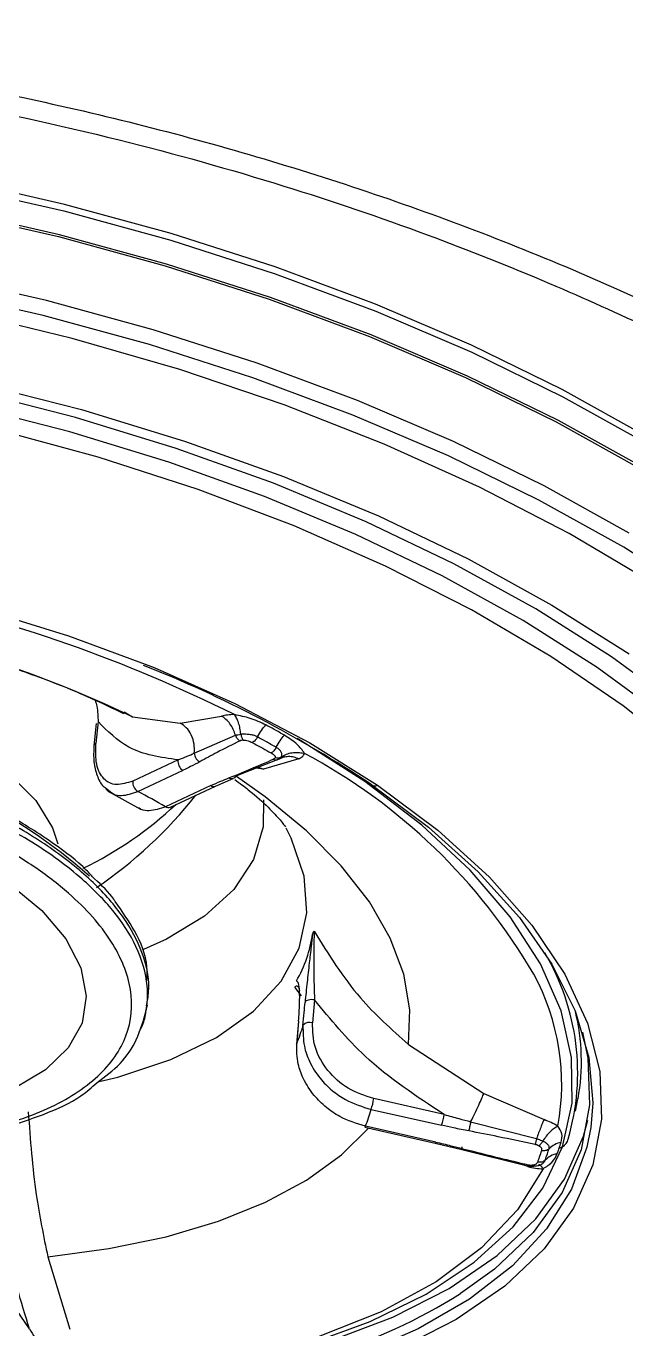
# Model space of a CAD drawing. Extents: x 939 to 1039, y 781 to 934.
# Drawn here: x 967.905 to 968.757, y 873.564 to 875.413 of the extents above; entities that cross this region are included whole.
import ezdxf

# ---------------------------------------------------------------- set-up
doc = ezdxf.new("R2010")
doc.units = 0
doc.header["$MEASUREMENT"] = 0
doc.layers.add('1', color=4, linetype='Continuous')

# ---------------------------------------------------------------- blocks, each defined once
blk = doc.blocks.new('Envoy')
at = {"layer": '1', "color": 3, "linetype": 'Continuous', "lineweight": 25}
for p, q in [((29.3902, 75.2653), (29.402, 75.2583)), ((29.3506, 75.2488), (29.3473, 75.2172)), ((29.3532, 75.2516), (29.35, 75.2207)), ((29.402, 75.2583), (29.4698, 75.2496)), ((29.4698, 75.2496), (29.5287, 75.2594)), ((29.4898, 75.2068), (29.5482, 75.2322)), ((29.3475, 75.2179), (29.3473, 75.2172)), ((29.4668, 75.1973), (29.4026, 75.1673)), ((29.6097, 75.1982), (29.5487, 75.1743)), ((29.6382, 75.1989), (29.5879, 75.1843)), ((29.6084, 75.1977), (29.6119, 75.1994)), ((29.6117, 75.1993), (29.6185, 75.202)), ((29.4097, 75.1525), (29.4739, 75.1825)), ((29.5879, 75.1843), (29.5736, 75.1858)), ((29.5809, 75.1869), (29.5879, 75.1843)), ((29.3633, 75.1579), (29.3726, 75.1504)), ((29.5132, 75.1608), (29.449, 75.1308)), ((29.4559, 75.1302), (29.5201, 75.1602)), ((29.5199, 75.1601), (29.5449, 75.1708)), ((29.3688, 75.152), (29.4135, 75.1273)), ((29.6419, 74.8622), (29.6328, 74.8746)), ((29.6607, 74.8568), (29.6577, 74.8242)), ((29.4212, 74.8393), (29.4232, 74.8498)), ((29.4225, 74.8465), (29.4225, 74.8505)), ((29.6378, 74.8265), (29.6351, 74.7937)), ((29.6351, 74.7937), (29.6353, 74.7947)), ((29.7939, 74.7934), (29.9009, 74.724)), ((29.8447, 74.694), (29.7449, 74.7165)), ((29.9009, 74.724), (29.9864, 74.6867)), ((30.0313, 74.6987), (30.0346, 74.7164)), ((29.7411, 74.7012), (29.8409, 74.6787)), ((29.7322, 74.6759), (29.832, 74.6534)), ((29.8327, 74.6548), (29.7329, 74.6773)), ((29.8822, 74.6837), (29.9758, 74.6597)), ((29.8319, 74.6535), (29.8698, 74.6442)), ((29.8698, 74.6442), (29.963, 74.6213)), ((29.9634, 74.6201), (29.9539, 74.6236)), ((29.2819, 74.4922), (29.313, 74.3891)), ((29.2558, 74.3896), (29.2201, 74.4421))]:
    blk.add_line(p, q, dxfattribs=at)
at = {"layer": '1', "color": 3, "linetype": 'Continuous', "lineweight": 25, "flags": 128}
for points in [[(27.701, 75.9847), (27.8207, 76.0185), (27.9488, 76.0457), (28.0844, 76.0661), (28.2263, 76.0796), (28.3736, 76.0859), (28.5251, 76.0851), (28.6796, 76.0772), (28.836, 76.0623), (28.9932, 76.0403), (29.1498, 76.0117), (29.3047, 75.9764), (29.4567, 75.9349), (29.6046, 75.8874), (29.7475, 75.8342), (29.884, 75.7759), (30.0133, 75.7128), (30.1343, 75.6454), (30.2461, 75.5742), (30.3479, 75.4998), (30.4388, 75.4227), (30.5161, 75.3459)], [(30.1328, 75.6558), (30.0121, 75.7229), (29.8833, 75.7858), (29.7471, 75.844), (29.6048, 75.897), (29.4572, 75.9443), (29.3057, 75.9857), (29.1513, 76.0209), (28.9952, 76.0495), (28.8386, 76.0713), (28.6827, 76.0862), (28.5286, 76.0941), (28.3776, 76.0949), (28.2308, 76.0886), (28.0893, 76.0752), (27.9541, 76.0548), (27.8264, 76.0277), (27.7071, 75.994)], [(30.1279, 75.6116), (30.0069, 75.679), (29.8777, 75.7421), (29.7411, 75.8004), (29.5983, 75.8536), (29.4503, 75.9011), (29.2983, 75.9426), (29.1434, 75.9779), (28.9868, 76.0066), (28.8297, 76.0285), (28.6733, 76.0434), (28.5187, 76.0513), (28.3672, 76.0521), (28.2199, 76.0458), (28.078, 76.0323), (27.9424, 76.0119), (27.8143, 75.9847), (27.6946, 75.9509)], [(27.6983, 75.9484), (27.8176, 75.9821), (27.9454, 76.0093), (28.0805, 76.0296), (28.222, 76.043), (28.3689, 76.0493), (28.5199, 76.0485), (28.674, 76.0406), (28.8299, 76.0257), (28.9866, 76.0039), (29.1427, 75.9753), (29.2971, 75.9401), (29.4487, 75.8987), (29.5962, 75.8514), (29.7386, 75.7984), (29.8748, 75.7402), (30.0037, 75.6773), (30.1243, 75.6101)], [(30.1072, 75.5193), (29.9865, 75.5865), (29.8577, 75.6494), (29.7215, 75.7076), (29.5791, 75.7606), (29.4316, 75.8079), (29.28, 75.8493), (29.1256, 75.8845), (28.9695, 75.9131), (28.8128, 75.9349), (28.6569, 75.9499), (28.5028, 75.9577), (28.3517, 75.9585), (28.2049, 75.9522), (28.0634, 75.9388), (27.9282, 75.9185), (27.8005, 75.8913), (27.6812, 75.8576)], [(30.2105, 75.4284), (30.0995, 75.4991), (29.9792, 75.566), (29.8508, 75.6287), (29.7151, 75.6867), (29.5732, 75.7395), (29.4262, 75.7867), (29.2752, 75.828), (29.1213, 75.863), (28.9657, 75.8915), (28.8096, 75.9133), (28.6542, 75.9281), (28.5007, 75.936), (28.3502, 75.9367), (28.2039, 75.9304), (28.0628, 75.9171), (27.9282, 75.8968), (27.8009, 75.8698), (27.682, 75.8362)], [(30.1404, 75.4484), (30.0222, 75.5185), (29.8949, 75.5843), (29.7596, 75.6454), (29.6174, 75.7013), (29.4693, 75.7515), (29.3167, 75.7956), (29.1606, 75.8332), (29.0025, 75.864), (28.8435, 75.8879), (28.6849, 75.9046), (28.528, 75.9139), (28.3741, 75.9158), (28.2244, 75.9103), (28.0801, 75.8974), (27.9424, 75.8773), (27.8124, 75.85), (27.6911, 75.8159)], [(27.7595, 75.7263), (27.8767, 75.7591), (28.0025, 75.7851), (28.1358, 75.804), (28.2756, 75.8157), (28.4207, 75.8201), (28.5697, 75.8171), (28.7215, 75.8067), (28.8747, 75.7891), (29.028, 75.7644), (29.1802, 75.7327), (29.3299, 75.6945), (29.4758, 75.6499), (29.6167, 75.5995), (29.7514, 75.5435), (29.8788, 75.4825), (29.9977, 75.417), (30.1072, 75.3476)], [(30.4507, 74.9665), (30.4503, 74.9674), (30.4012, 75.0454), (30.3393, 75.1226), (30.2651, 75.1985), (30.1791, 75.2724), (30.0821, 75.3436), (29.975, 75.4115), (29.8586, 75.4756), (29.7339, 75.5353), (29.6021, 75.5901), (29.4641, 75.6395), (29.3213, 75.6831), (29.1748, 75.7205), (29.0259, 75.7515), (28.8758, 75.7757), (28.7259, 75.7929), (28.5773, 75.8031), (28.4315, 75.806), (28.2895, 75.8018), (28.1527, 75.7903), (28.0222, 75.7718), (27.899, 75.7463), (27.7844, 75.7142)], [(30.3346, 75.0886), (30.3153, 75.1109), (30.2422, 75.1856), (30.1576, 75.2583), (30.0621, 75.3284), (29.9566, 75.3953), (29.842, 75.4584), (29.7192, 75.5172), (29.5894, 75.5711), (29.4536, 75.6198), (29.313, 75.6627), (29.1687, 75.6996), (29.0221, 75.7301), (28.8743, 75.7539), (28.7267, 75.7709), (28.5804, 75.7809), (28.4368, 75.7838), (28.297, 75.7796), (28.1623, 75.7683), (28.0338, 75.7501), (27.9125, 75.725), (27.7996, 75.6933)], [(30.2163, 75.178), (30.1907, 75.2007), (30.0989, 75.2738), (29.9962, 75.3439), (29.8834, 75.4102), (29.7615, 75.4722), (29.6318, 75.5294), (29.4952, 75.5812), (29.3532, 75.6271), (29.2069, 75.6667), (29.0577, 75.6998), (28.907, 75.7259), (28.756, 75.7448), (28.6063, 75.7565), (28.4591, 75.7606), (28.3157, 75.7573), (28.1775, 75.7466), (28.0457, 75.7285), (27.9215, 75.7032), (27.8571, 75.6864)], [(28.0702, 75.4354), (28.1664, 75.4613), (28.2784, 75.482), (28.3978, 75.4952), (28.5233, 75.5006), (28.6532, 75.4982), (28.7859, 75.488), (28.9197, 75.4702), (29.053, 75.4449), (29.184, 75.4126), (29.3111, 75.3735), (29.4328, 75.3283), (29.5475, 75.2774), (29.6537, 75.2214), (29.7501, 75.1613)], [(28.9806, 75.2891), (29.0525, 75.2693), (29.1193, 75.2433), (29.1784, 75.2122), (29.2275, 75.1772), (29.2647, 75.1396), (29.2887, 75.1009), (29.2962, 75.078)], [(30.0125, 74.6483), (30.0263, 74.7103), (30.0256, 74.7748), (30.0106, 74.8409), (29.9813, 74.9078), (29.9382, 74.9747), (29.8817, 75.0406), (29.8127, 75.1048), (29.732, 75.1665), (29.6405, 75.2248), (29.6357, 75.2276)], [(29.7939, 74.7934), (29.7961, 74.8426), (29.7875, 74.8931), (29.7682, 74.9445), (29.7384, 74.9959), (29.6985, 75.0469), (29.649, 75.0968), (29.5904, 75.1451), (29.5499, 75.1739)], [(29.7501, 75.1613), (29.8355, 75.0975), (29.9088, 75.031), (29.9692, 74.9627), (30.0158, 74.8932), (30.048, 74.8237), (30.0655, 74.7548), (30.0681, 74.6875), (30.0556, 74.6226), (30.0283, 74.5609), (29.9865, 74.5033), (29.9307, 74.4504), (29.8617, 74.4029), (29.7802, 74.3614), (29.6874, 74.3264)], [(29.7406, 75.1627), (29.8223, 75.1019), (29.8929, 75.0386), (29.9516, 74.9735), (29.9976, 74.9073), (30.0306, 74.8409), (30.05, 74.775), (30.0556, 74.7104), (30.0528, 74.6756)], [(28.9572, 75.1365), (29.0337, 75.1158), (29.1056, 75.0892), (29.1708, 75.0577), (29.2272, 75.0221), (29.2732, 74.9835), (29.3074, 74.9432), (29.3287, 74.9023), (29.3365, 74.862), (29.3305, 74.8236), (29.311, 74.7884), (29.2784, 74.7572), (29.2339, 74.7311), (29.1788, 74.7109), (29.1147, 74.6972), (29.0435, 74.6904), (28.9675, 74.6907), (28.889, 74.6981), (28.8103, 74.7123)], [(29.5882, 75.1405), (29.5876, 75.1021), (29.5739, 75.056), (29.546, 75.0134), (29.5045, 74.9753), (29.4504, 74.9427), (29.4178, 74.9281)], [(29.3547, 74.7406), (29.3813, 74.7472), (29.4567, 74.7721), (29.5213, 74.8035), (29.5739, 74.8408), (29.6132, 74.8832), (29.6386, 74.9299), (29.6496, 74.98), (29.6459, 75.0324), (29.6276, 75.0861), (29.6204, 75.1003)], [(29.6379, 74.8264), (29.6364, 74.8086), (29.6353, 74.7947)], [(30.0411, 74.8108), (30.0487, 74.7738), (30.0512, 74.7076), (30.039, 74.6438), (30.0121, 74.5832), (29.971, 74.5265), (29.9162, 74.4745), (29.8678, 74.4398)], [(30.0528, 74.6756), (30.0474, 74.6478), (30.0255, 74.588), (29.9901, 74.5316), (29.9416, 74.4794), (29.8807, 74.432), (29.8079, 74.3899), (29.7243, 74.3535), (29.6307, 74.3234), (29.5283, 74.2999), (29.4182, 74.2832), (29.3017, 74.2736), (29.1803, 74.2711), (29.0553, 74.2758), (28.9282, 74.2877), (28.8006, 74.3066), (28.6737, 74.3322), (28.5493, 74.3643), (28.4287, 74.4025), (28.3134, 74.4464), (28.2046, 74.4954), (28.1037, 74.549), (28.0119, 74.6065)], [(29.2819, 74.4922), (29.3687, 74.5036), (29.4497, 74.5204), (29.5241, 74.5424), (29.591, 74.5694), (29.6494, 74.601), (29.6989, 74.6368), (29.7372, 74.6748)], [(29.6806, 74.3718), (29.7718, 74.4062), (29.8519, 74.447), (29.9198, 74.4937), (29.9746, 74.5458), (30.0157, 74.6024), (30.0426, 74.6631), (30.0488, 74.6859)], [(29.313, 74.3096), (29.3244, 74.3104), (29.4401, 74.3221), (29.5487, 74.3411), (29.649, 74.3672), (29.7395, 74.4), (29.8193, 74.4392), (29.8873, 74.4842), (29.9425, 74.5345), (29.9845, 74.5894), (30.0125, 74.6483)], [(29.9851, 74.617), (29.9487, 74.5586), (29.8978, 74.5048), (29.8331, 74.4564), (29.7554, 74.414), (29.6657, 74.3782), (29.5654, 74.3495), (29.4557, 74.3282), (29.3382, 74.3147)]]:
    blk.add_lwpolyline(points, dxfattribs=at)
at = {"layer": '1', "color": 3, "linetype": 'Continuous', "lineweight": 25}
for centre, radius, start, end in [((28.6148, 73.3874), 2.0931, 63.5604, 77.6293), ((28.7071, 73.8135), 1.6033, 64.3173, 72.6122), ((28.782, 73.7223), 1.7302, 56.355, 68.4346), ((28.8433, 74.4731), 0.7486, 48.3381, 79.7847), ((29.3524, 75.216), 0.00529, 116.8449, 158.8273), ((29.4817, 75.1954), 0.0151, 172.5232, 238.863), ((29.2556, 74.4749), 0.8294, 30.2711, 61.8864), ((29.4175, 75.1654), 0.0151, 172.5276, 238.8585), ((28.8475, 74.0895), 1.2025, 59.9887, 62.1257), ((29.5171, 75.1669), 0.00734, 237.116, 293.2986), ((29.7464, 75.169), 0.00859, 227.6645, 295.3642), ((28.9992, 75.5364), 0.628, 304.0532, 321.6899), ((29.0919, 75.5339), 0.5461, 296.1144, 312.9046), ((29.453, 75.1373), 0.00763, 238.2877, 292.3589), ((29.4743, 74.9763), 0.1854, 329.9855, 351.8754), ((29.6999, 74.7531), 0.3343, 343.6792, 30.6483), ((29.684, 74.737), 0.3275, 349.5453, 28.4521), ((29.6487, 74.8527), 0.00157, 158.2379, 165.7226), ((29.7445, 74.7695), 0.295, 349.6273, 13.8417), ((29.4637, 74.8684), 0.1868, 336.7367, 345.1306), ((29.647, 74.8197), 0.00291, 160.2389, 164.1692), ((29.6538, 74.8117), 0.0131, 72.624, 136.7413), ((29.6097, 74.7415), 0.1374, 342.9524, 349.5445), ((29.5338, 74.7595), 0.2153, 337.5658, 344.2921), ((29.7108, 74.7187), 0.1362, 342.922, 349.575), ((29.7305, 74.6776), 0.00236, 314.7264, 352.9998), ((29.8304, 74.6551), 0.00234, 314.5265, 353.0435), ((30.0054, 74.6623), 0.0157, 296.7395, 348.706), ((30.0037, 74.665), 0.0189, 283.0014, 297.5649), ((29.4453, 75.1118), 0.7938, 286.9658, 302.1613)]:
    blk.add_arc(centre, radius, start, end, dxfattribs=at)
for points, knots in [([(26.177, 75.2934), (26.1918, 75.3352), (26.2216, 75.4188), (26.2992, 75.5392), (26.4002, 75.6544), (26.54, 75.7749), (26.727, 75.8959), (26.9691, 76.0104), (27.245, 76.1046), (27.55, 76.1759), (27.8782, 76.2221), (28.2231, 76.2416), (28.5779, 76.2334), (28.9355, 76.197), (29.2892, 76.1329), (29.6327, 76.042), (29.9605, 75.9259), (30.2676, 75.7866), (30.5499, 75.6266), (30.8039, 75.4489), (31.0265, 75.2569), (31.2145, 75.0546), (31.3651, 74.8464), (31.4661, 74.6552), (31.5265, 74.4853), (31.555, 74.3381), (31.5592, 74.1982), (31.5397, 74.114), (31.5299, 74.0719)], [0, 0, 0, 0, 0.030923, 0.061907, 0.092974, 0.124143, 0.165868, 0.207813, 0.249969, 0.2923, 0.334744, 0.377212, 0.419607, 0.461843, 0.503847, 0.545577, 0.587032, 0.628242, 0.669273, 0.710203, 0.751119, 0.792108, 0.833251, 0.8746, 0.905775, 0.937078, 0.968495, 1, 1, 1, 1]), ([(26.5201, 75.6262), (26.5473, 75.6569), (26.5992, 75.7154), (26.7095, 75.8031), (26.8304, 75.8796), (26.9405, 75.9369), (27.0427, 75.9826), (27.1462, 76.0232), (27.2671, 76.0639), (27.3986, 76.1009), (27.5268, 76.1305), (27.6375, 76.1517), (27.7351, 76.1674), (27.834, 76.1808), (27.9498, 76.1931), (28.104, 76.2045), (28.3026, 76.2106), (28.5507, 76.205), (28.8277, 76.1817), (29.1106, 76.1393), (29.3756, 76.0818), (29.6099, 76.0162), (29.8135, 75.947), (29.9875, 75.8779), (30.1365, 75.8107), (30.2726, 75.7426), (30.4061, 75.6684), (30.5592, 75.5738), (30.7237, 75.4576), (30.8883, 75.3212), (31.0083, 75.204), (31.0927, 75.11), (31.1508, 75.0393), (31.2093, 74.9607), (31.2692, 74.869), (31.3263, 74.7661), (31.3524, 74.6972), (31.3652, 74.6631)], [0, 0, 0, 0, 0.040478, 0.076986, 0.109447, 0.13779, 0.157956, 0.179855, 0.204351, 0.230955, 0.254589, 0.273898, 0.288898, 0.304285, 0.323094, 0.345324, 0.377907, 0.415781, 0.458876, 0.503259, 0.543713, 0.580243, 0.612896, 0.641722, 0.666765, 0.689662, 0.71443, 0.741249, 0.779468, 0.818363, 0.85721, 0.875926, 0.894118, 0.913642, 0.938796, 0.969707, 1, 1, 1, 1]), ([(26.3826, 75.3747), (26.3734, 75.3356), (26.3551, 75.2575), (26.3589, 75.1387), (26.3856, 75.0193), (26.4309, 74.9149), (26.4859, 74.8243), (26.5436, 74.7471), (26.6052, 74.6785), (26.6673, 74.618), (26.7276, 74.5649), (26.7977, 74.5091), (26.8623, 74.4626), (26.9188, 74.4247), (26.9656, 74.3947), (27.0236, 74.3595), (27.0878, 74.3229), (27.1471, 74.2911), (27.1897, 74.2693), (27.2288, 74.2498), (27.273, 74.2284), (27.3275, 74.2032), (27.3807, 74.1796), (27.4325, 74.1575), (27.4828, 74.1368), (27.5314, 74.1175), (27.5782, 74.0995), (27.6692, 74.0657), (27.8046, 74.0191), (27.9894, 73.9629), (28.1768, 73.9124), (28.3674, 73.8672), (28.5789, 73.8234), (28.807, 73.7835), (29.0538, 73.7488), (29.2968, 73.7224), (29.5624, 73.7023), (29.8435, 73.6918), (30.1368, 73.6949), (30.3638, 73.71), (30.5326, 73.73), (30.6537, 73.7492), (30.7706, 73.7734), (30.8806, 73.8029), (30.9783, 73.8364), (31.0597, 73.8714), (31.1264, 73.9066), (31.1828, 73.9424), (31.2326, 73.9806), (31.2921, 74.0365), (31.3532, 74.1135), (31.3811, 74.1864), (31.3951, 74.2229)], [0, 0, 0, 0, 0.030653, 0.061321, 0.091599, 0.122717, 0.142394, 0.162956, 0.184395, 0.198254, 0.213223, 0.229296, 0.246467, 0.254367, 0.263519, 0.27392, 0.287209, 0.298441, 0.30498, 0.30896, 0.318102, 0.326875, 0.335279, 0.343317, 0.350987, 0.358292, 0.365232, 0.371808, 0.398292, 0.423085, 0.447975, 0.47346, 0.497944, 0.529899, 0.560928, 0.592492, 0.623743, 0.665299, 0.706421, 0.749031, 0.769405, 0.789518, 0.81175, 0.833765, 0.854652, 0.874559, 0.890894, 0.905975, 0.922064, 0.93737, 0.968712, 1, 1, 1, 1]), ([(29.1859, 75.3433), (29.2121, 75.3347), (29.267, 75.3167), (29.3352, 75.2893), (29.3741, 75.2705), (29.3892, 75.2632)], [0, 0, 0, 0, 0.357603, 0.750894, 1, 1, 1, 1]), ([(31.5299, 74.0719), (31.515, 74.0321), (31.4852, 73.9524), (31.4078, 73.8494), (31.3078, 73.7589), (31.1704, 73.6734), (30.9887, 73.5974), (30.7558, 73.5354), (30.4923, 73.4928), (30.2022, 73.4682), (29.8895, 73.4609), (29.5587, 73.4705), (29.2148, 73.497), (28.8632, 73.5404), (28.5099, 73.6008), (28.161, 73.6779), (27.823, 73.7713), (27.5022, 73.8802), (27.2046, 74.0034), (26.9356, 74.1396), (26.7001, 74.287), (26.5022, 74.4439), (26.3453, 74.6082), (26.2414, 74.7638), (26.1801, 74.9073), (26.1516, 75.0371), (26.1475, 75.1665), (26.1672, 75.2511), (26.177, 75.2934)], [0, 0, 0, 0, 0.031534, 0.063072, 0.094578, 0.126023, 0.167811, 0.20945, 0.250971, 0.292432, 0.333893, 0.375416, 0.417046, 0.458807, 0.500692, 0.542672, 0.584697, 0.626715, 0.668674, 0.710525, 0.752238, 0.793799, 0.835211, 0.876493, 0.9074, 0.938272, 0.969131, 1, 1, 1, 1]), ([(29.3492, 75.2821), (29.35, 75.2792), (29.3529, 75.2686), (29.3531, 75.2587), (29.3532, 75.2516)], [0, 0, 0, 0, 0.275254, 1, 1, 1, 1]), ([(29.4668, 75.1973), (29.4421, 75.2008), (29.3981, 75.207), (29.3669, 75.238), (29.3532, 75.2516)], [0, 0, 0, 0, 0.559799, 1, 1, 1, 1]), ([(29.4898, 75.2068), (29.49, 75.2112), (29.4903, 75.2201), (29.4861, 75.2329), (29.4792, 75.2435), (29.4729, 75.2476), (29.4698, 75.2496)], [0, 0, 0, 0, 0.250685, 0.510512, 0.764575, 1, 1, 1, 1]), ([(29.5468, 75.2616), (29.5434, 75.2615), (29.5366, 75.2612), (29.5313, 75.26), (29.5287, 75.2594)], [0, 0, 0, 0, 0.504177, 1, 1, 1, 1]), ([(29.5482, 75.2322), (29.5473, 75.235), (29.5454, 75.2409), (29.5407, 75.2486), (29.5351, 75.2551), (29.5308, 75.258), (29.5287, 75.2594)], [0, 0, 0, 0, 0.249776, 0.50423, 0.756482, 1, 1, 1, 1]), ([(29.5915, 75.2469), (29.5843, 75.2503), (29.5708, 75.2566), (29.5545, 75.26), (29.5468, 75.2616)], [0, 0, 0, 0, 0.5320045, 1, 1, 1, 1]), ([(29.556, 75.2336), (29.5556, 75.2365), (29.5549, 75.2423), (29.5528, 75.2501), (29.5501, 75.2569), (29.5479, 75.26), (29.5468, 75.2616)], [0, 0, 0, 0, 0.249651, 0.503861, 0.756063, 1, 1, 1, 1]), ([(29.5795, 75.23), (29.5813, 75.2331), (29.5849, 75.2394), (29.5893, 75.2444), (29.5915, 75.2469)], [0, 0, 0, 0, 0.502869, 1, 1, 1, 1]), ([(29.6179, 75.2323), (29.613, 75.2351), (29.6043, 75.2399), (29.5954, 75.2448), (29.5915, 75.2469)], [0, 0, 0, 0, 0.559835, 1, 1, 1, 1]), ([(29.5482, 75.2322), (29.5494, 75.2325), (29.5516, 75.2332), (29.5546, 75.2335), (29.556, 75.2336)], [0, 0, 0, 0, 0.505707, 1, 1, 1, 1]), ([(29.5482, 75.2322), (29.5486, 75.2313), (29.5493, 75.2297), (29.5509, 75.2275), (29.5527, 75.2256), (29.5541, 75.2247), (29.5548, 75.2243)], [0, 0, 0, 0, 0.246713, 0.499941, 0.753256, 1, 1, 1, 1]), ([(29.5795, 75.23), (29.5781, 75.2307), (29.5751, 75.232), (29.5695, 75.2332), (29.5627, 75.2338), (29.5583, 75.2337), (29.556, 75.2336)], [0, 0, 0, 0, 0.210335, 0.445074, 0.702902, 1, 1, 1, 1]), ([(29.556, 75.2336), (29.5561, 75.2328), (29.5564, 75.2311), (29.5572, 75.2288), (29.5581, 75.2269), (29.5588, 75.2259), (29.5591, 75.2254)], [0, 0, 0, 0, 0.247021, 0.500092, 0.75309, 1, 1, 1, 1]), ([(29.5795, 75.23), (29.5791, 75.2291), (29.578, 75.2273), (29.5762, 75.225), (29.5742, 75.2231), (29.5729, 75.2223), (29.5722, 75.222)], [0, 0, 0, 0, 0.245636, 0.500018, 0.754297, 1, 1, 1, 1]), ([(29.6062, 75.2153), (29.6012, 75.218), (29.5923, 75.2229), (29.5835, 75.2278), (29.5795, 75.23)], [0, 0, 0, 0, 0.560009, 1, 1, 1, 1]), ([(29.6062, 75.2153), (29.6079, 75.2184), (29.6114, 75.2247), (29.6157, 75.2298), (29.6179, 75.2323)], [0, 0, 0, 0, 0.502772, 1, 1, 1, 1]), ([(29.6464, 75.2065), (29.6433, 75.2109), (29.6367, 75.2202), (29.6244, 75.2281), (29.6179, 75.2323)], [0, 0, 0, 0, 0.470072, 1, 1, 1, 1]), ([(29.3484, 75.0284), (29.3445, 75.0326), (29.3286, 75.05), (29.2879, 75.0811), (29.2179, 75.1255), (29.1346, 75.1634), (29.0465, 75.1937), (28.9944, 75.2061), (28.967, 75.2127)], [0, 0, 0, 0, 0.05117, 0.21194, 0.403748, 0.66626, 0.824295, 1, 1, 1, 1]), ([(29.3474, 75.2176), (29.347, 75.2098), (29.3463, 75.194), (29.3514, 75.1748), (29.3573, 75.1625), (29.3624, 75.1586), (29.3633, 75.1579)], [0, 0, 0, 0, 0.311146, 0.619704, 0.927854, 1, 1, 1, 1]), ([(29.4026, 75.1673), (29.3946, 75.1647), (29.3785, 75.1595), (29.3604, 75.1688), (29.3493, 75.1891), (29.3498, 75.2102), (29.35, 75.2207)], [0, 0, 0, 0, 0.24964, 0.500114, 0.750531, 1, 1, 1, 1]), ([(29.5548, 75.2243), (29.5438, 75.2189), (29.5244, 75.2092), (29.5058, 75.1991), (29.4976, 75.1946)], [0, 0, 0, 0, 0.560003, 1, 1, 1, 1]), ([(29.5591, 75.2254), (29.5582, 75.2253), (29.5565, 75.2251), (29.5553, 75.2245), (29.5548, 75.2243)], [0, 0, 0, 0, 0.562823, 1, 1, 1, 1]), ([(29.5591, 75.2254), (29.5602, 75.2254), (29.5626, 75.2255), (29.5674, 75.2243), (29.5703, 75.2229), (29.5722, 75.222)], [0, 0, 0, 0, 0.2430441, 0.5158887, 1, 1, 1, 1]), ([(29.5722, 75.222), (29.5772, 75.2192), (29.5861, 75.2143), (29.5949, 75.2094), (29.5988, 75.2073)], [0, 0, 0, 0, 0.559982, 1, 1, 1, 1]), ([(29.6062, 75.2153), (29.6057, 75.2144), (29.6047, 75.2126), (29.6028, 75.2102), (29.6008, 75.2083), (29.5995, 75.2076), (29.5988, 75.2073)], [0, 0, 0, 0, 0.245772, 0.500138, 0.754398, 1, 1, 1, 1]), ([(29.6138, 75.2016), (29.6142, 75.2028), (29.6148, 75.205), (29.6131, 75.209), (29.6102, 75.2126), (29.6075, 75.2144), (29.6062, 75.2153)], [0, 0, 0, 0, 0.296552, 0.554252, 0.789168, 1, 1, 1, 1]), ([(29.6138, 75.2016), (29.6161, 75.203), (29.6206, 75.2057), (29.6286, 75.2078), (29.637, 75.2083), (29.6425, 75.2073), (29.6453, 75.2068)], [0, 0, 0, 0, 0.249176, 0.502844, 0.755126, 1, 1, 1, 1]), ([(29.4212, 74.8402), (29.4221, 74.8458), (29.424, 74.8577), (29.4232, 74.8881), (29.4112, 74.9306), (29.3781, 74.9819), (29.338, 75.0229), (29.2978, 75.0551), (29.2476, 75.0891), (29.1755, 75.1274), (29.0786, 75.166), (29.0087, 75.1839), (28.974, 75.1927)], [0, 0, 0, 0, 0.043079, 0.09116, 0.226679, 0.349476, 0.459541, 0.528755, 0.597514, 0.733489, 0.867651, 1, 1, 1, 1]), ([(29.4222, 74.8483), (29.4234, 74.8549), (29.4274, 74.8772), (29.4203, 74.9175), (29.3959, 74.9679), (29.3548, 75.0176), (29.2992, 75.0646), (29.2311, 75.1078), (29.1527, 75.1457), (29.067, 75.1778), (29.006, 75.1931), (28.9756, 75.2008)], [0, 0, 0, 0, 0.0506142, 0.1720662, 0.2927247, 0.4125896, 0.5316584, 0.6499363, 0.7674176, 0.8841055, 1, 1, 1, 1]), ([(29.4668, 75.1973), (29.4712, 75.199), (29.479, 75.202), (29.4865, 75.2054), (29.4898, 75.2068)], [0, 0, 0, 0, 0.558518, 1, 1, 1, 1]), ([(29.4976, 75.1946), (29.4933, 75.1923), (29.4857, 75.1881), (29.4775, 75.1842), (29.4739, 75.1825)], [0, 0, 0, 0, 0.560013, 1, 1, 1, 1]), ([(29.4898, 75.2068), (29.49, 75.2056), (29.4903, 75.2032), (29.492, 75.1996), (29.4945, 75.1965), (29.4966, 75.1953), (29.4976, 75.1946)], [0, 0, 0, 0, 0.243079, 0.500044, 0.756937, 1, 1, 1, 1]), ([(29.539, 75.1717), (29.551, 75.1766), (29.5723, 75.1852), (29.5929, 75.1942), (29.6019, 75.1982)], [0, 0, 0, 0, 0.560003, 1, 1, 1, 1]), ([(29.5988, 75.2073), (29.5999, 75.2066), (29.602, 75.2053), (29.604, 75.2034), (29.6049, 75.2017), (29.6046, 75.2008), (29.6045, 75.2003)], [0, 0, 0, 0, 0.3162118, 0.6047888, 0.8105319, 1, 1, 1, 1]), ([(29.6019, 75.1982), (29.6026, 75.1985), (29.6037, 75.1991), (29.6043, 75.2), (29.6045, 75.2003)], [0, 0, 0, 0, 0.557044, 1, 1, 1, 1]), ([(29.6097, 75.1982), (29.6092, 75.1978), (29.6081, 75.1972), (29.6061, 75.1969), (29.604, 75.1972), (29.6026, 75.1979), (29.6019, 75.1982)], [0, 0, 0, 0, 0.246633, 0.499986, 0.753176, 1, 1, 1, 1]), ([(29.6138, 75.2016), (29.6132, 75.2012), (29.6118, 75.2005), (29.6095, 75.1999), (29.607, 75.1998), (29.6053, 75.2002), (29.6045, 75.2003)], [0, 0, 0, 0, 0.246911, 0.500061, 0.753003, 1, 1, 1, 1]), ([(29.6097, 75.1982), (29.6118, 75.1994), (29.616, 75.2018), (29.621, 75.2023), (29.6234, 75.2025)], [0, 0, 0, 0, 0.495389, 1, 1, 1, 1]), ([(29.6138, 75.2016), (29.6134, 75.2009), (29.6125, 75.1996), (29.6107, 75.1986), (29.6097, 75.1982)], [0, 0, 0, 0, 0.496953, 1, 1, 1, 1]), ([(29.6234, 75.2025), (29.626, 75.2024), (29.6309, 75.2021), (29.6358, 75.1999), (29.6382, 75.1989)], [0, 0, 0, 0, 0.508796, 1, 1, 1, 1]), ([(29.6382, 75.1989), (29.6401, 75.1999), (29.644, 75.2019), (29.6456, 75.2049), (29.6464, 75.2065)], [0, 0, 0, 0, 0.495784, 1, 1, 1, 1]), ([(29.6453, 75.2068), (29.6455, 75.2067), (29.6459, 75.2066), (29.6463, 75.2065), (29.6464, 75.2065)], [0, 0, 0, 0, 0.561373, 1, 1, 1, 1]), ([(29.5132, 75.1608), (29.5179, 75.1629), (29.5262, 75.1667), (29.5351, 75.1702), (29.539, 75.1717)], [0, 0, 0, 0, 0.559985, 1, 1, 1, 1]), ([(29.5487, 75.1743), (29.5482, 75.1735), (29.5471, 75.1718), (29.5447, 75.1705), (29.5418, 75.1703), (29.5399, 75.1713), (29.539, 75.1717)], [0, 0, 0, 0, 0.243039, 0.49999, 0.756883, 1, 1, 1, 1]), ([(28.7998, 74.6821), (28.8455, 74.6736), (28.9357, 74.6568), (29.0683, 74.6542), (29.1872, 74.6685), (29.2859, 74.7), (29.358, 74.7464), (29.3986, 74.8045), (29.405, 74.8706), (29.3769, 74.9403), (29.3241, 74.9998), (29.2628, 75.0468), (29.2034, 75.0824), (29.136, 75.1143), (29.0575, 75.1439), (28.9993, 75.1587), (28.9677, 75.1667)], [0, 0, 0, 0, 0.084323, 0.166561, 0.248777, 0.33096, 0.413113, 0.495266, 0.577423, 0.65958, 0.741762, 0.791173, 0.840599, 0.890044, 0.940333, 1, 1, 1, 1]), ([(29.3641, 75.1564), (29.3642, 75.1563), (29.3661, 75.1532), (29.3692, 75.152), (29.3722, 75.1508)], [0, 0, 0, 0, 0.0480113, 1, 1, 1, 1]), ([(29.3722, 75.1508), (29.3731, 75.1502), (29.3771, 75.1472), (29.3892, 75.1456), (29.4018, 75.1498), (29.4097, 75.1525)], [0, 0, 0, 0, 0.097454, 0.432445, 1, 1, 1, 1]), ([(29.5473, 75.1694), (29.554, 75.1645), (29.5739, 75.1498), (29.5959, 75.1292), (29.6131, 75.111), (29.6198, 75.1014), (29.6192, 75.1024), (29.619, 75.1027)], [0, 0, 0, 0, 0.128479, 0.385382, 0.636916, 0.886315, 1, 1, 1, 1]), ([(29.449, 75.1308), (29.4411, 75.1281), (29.4285, 75.1239), (29.4162, 75.1256), (29.4121, 75.1286), (29.4109, 75.1295)], [0, 0, 0, 0, 0.54814, 0.871426, 1, 1, 1, 1]), ([(29.3777, 74.9963), (29.377, 74.9974), (29.3699, 75.0084), (29.3586, 75.0189), (29.3484, 75.0284)], [0, 0, 0, 0, 0.0999481, 1, 1, 1, 1]), ([(29.4226, 74.8843), (29.4229, 74.8907), (29.4239, 74.9143), (29.4083, 74.9525), (29.3873, 74.9825), (29.3777, 74.9963)], [0, 0, 0, 0, 0.166962, 0.618621, 1, 1, 1, 1]), ([(29.6579, 74.9501), (29.6572, 74.9442), (29.6557, 74.9314), (29.6529, 74.9076), (29.6498, 74.8805), (29.6481, 74.8626), (29.6471, 74.8531)], [0, 0, 0, 0, 0.192526, 0.423614, 0.694687, 1, 1, 1, 1]), ([(29.6602, 74.9541), (29.6597, 74.9538), (29.6586, 74.9532), (29.6581, 74.9511), (29.6579, 74.9501)], [0, 0, 0, 0, 0.492888, 1, 1, 1, 1]), ([(29.6602, 74.9541), (29.6602, 74.9529), (29.66, 74.9507), (29.6598, 74.9439), (29.6595, 74.9297), (29.6594, 74.9076), (29.6597, 74.8814), (29.6603, 74.865), (29.6607, 74.8568)], [0, 0, 0, 0, 0.055233, 0.112034, 0.232233, 0.484688, 0.74274, 1, 1, 1, 1]), ([(29.6602, 74.9541), (29.6804, 74.9214), (29.7167, 74.8623), (29.7701, 74.8147), (29.7939, 74.7934)], [0, 0, 0, 0, 0.552502, 1, 1, 1, 1]), ([(29.6395, 74.8702), (29.6392, 74.8712), (29.6383, 74.8746), (29.6365, 74.8763), (29.6344, 74.8765), (29.6333, 74.8753), (29.6328, 74.8746)], [0, 0, 0, 0, 0.191748, 0.610094, 0.80778, 1, 1, 1, 1]), ([(29.6379, 74.8264), (29.6385, 74.835), (29.6396, 74.8512), (29.6395, 74.8689), (29.6383, 74.8809), (29.636, 74.8827), (29.6349, 74.8835)], [0, 0, 0, 0, 0.305291, 0.576374, 0.807463, 1, 1, 1, 1]), ([(29.6607, 74.8568), (29.6591, 74.8569), (29.656, 74.8572), (29.6518, 74.8566), (29.6485, 74.8552), (29.6476, 74.8539), (29.6472, 74.8533)], [0, 0, 0, 0, 0.249966, 0.499971, 0.750011, 1, 1, 1, 1]), ([(29.8447, 74.694), (29.8053, 74.7198), (29.735, 74.7659), (29.6834, 74.829), (29.6607, 74.8568)], [0, 0, 0, 0, 0.5597993, 1, 1, 1, 1]), ([(29.3513, 74.739), (29.3631, 74.7478), (29.3872, 74.7657), (29.4104, 74.8012), (29.4177, 74.8277), (29.4217, 74.8418)], [0, 0, 0, 0, 0.310181, 0.633971, 1, 1, 1, 1]), ([(29.4114, 74.8115), (29.4127, 74.8138), (29.4176, 74.8221), (29.4201, 74.8319), (29.4211, 74.8394), (29.4212, 74.8402)], [0, 0, 0, 0, 0.248402, 0.915837, 1, 1, 1, 1]), ([(29.6442, 74.8205), (29.6448, 74.8266), (29.6457, 74.8374), (29.6467, 74.8483), (29.6471, 74.8531)], [0, 0, 0, 0, 0.559977, 1, 1, 1, 1]), ([(29.6442, 74.8205), (29.6442, 74.8106), (29.6442, 74.7933), (29.6533, 74.7677), (29.6667, 74.7461), (29.6847, 74.7281), (29.7086, 74.7113), (29.7286, 74.7051), (29.7411, 74.7012)], [0, 0, 0, 0, 0.189172, 0.329351, 0.499672, 0.644696, 0.776572, 1, 1, 1, 1]), ([(29.7449, 74.7165), (29.7323, 74.7206), (29.7071, 74.7289), (29.6778, 74.7555), (29.6588, 74.7887), (29.6581, 74.8124), (29.6577, 74.8242)], [0, 0, 0, 0, 0.249639, 0.500123, 0.750537, 1, 1, 1, 1]), ([(29.7329, 74.6773), (29.7203, 74.6812), (29.7004, 74.6874), (29.6765, 74.704), (29.6583, 74.7217), (29.6448, 74.743), (29.6355, 74.7681), (29.6354, 74.785), (29.6353, 74.7947)], [0, 0, 0, 0, 0.22317, 0.35479, 0.499496, 0.670252, 0.810704, 1, 1, 1, 1]), ([(29.6763, 74.0895), (29.7233, 74.0901), (29.8654, 74.092), (30.088, 74.1171), (30.3388, 74.1631), (30.5653, 74.2292), (30.7644, 74.3129), (30.9327, 74.4131), (31.0664, 74.5282), (31.1667, 74.6554), (31.2014, 74.7488), (31.2188, 74.7955)], [0, 0, 0, 0, 0.058052, 0.175795, 0.293539, 0.411282, 0.529026, 0.646769, 0.764513, 0.882257, 1, 1, 1, 1]), ([(28.7986, 74.68), (28.826, 74.6745), (28.8779, 74.6639), (28.9713, 74.6539), (29.0651, 74.6522), (29.1521, 74.6609), (29.2197, 74.6745), (29.2781, 74.6941), (29.324, 74.7145), (29.3442, 74.7327), (29.3513, 74.739)], [0, 0, 0, 0, 0.125927, 0.239161, 0.427185, 0.564499, 0.679569, 0.800236, 0.929563, 1, 1, 1, 1]), ([(29.8822, 74.6837), (29.8842, 74.6876), (29.8882, 74.6955), (29.8939, 74.7073), (29.8984, 74.7175), (29.9001, 74.7219), (29.9009, 74.724)], [0, 0, 0, 0, 0.250704, 0.510519, 0.764625, 1, 1, 1, 1]), ([(29.2541, 74.6977), (29.257, 74.658), (29.2624, 74.5861), (29.2759, 74.5212), (29.2819, 74.4922)], [0, 0, 0, 0, 0.552497, 1, 1, 1, 1]), ([(29.8447, 74.694), (29.8517, 74.692), (29.8641, 74.6884), (29.8767, 74.6852), (29.8822, 74.6837)], [0, 0, 0, 0, 0.558513, 1, 1, 1, 1]), ([(29.8797, 74.6707), (29.8724, 74.6721), (29.8595, 74.6746), (29.8466, 74.6774), (29.8409, 74.6787)], [0, 0, 0, 0, 0.559985, 1, 1, 1, 1]), ([(29.8822, 74.6837), (29.882, 74.6825), (29.8815, 74.68), (29.8808, 74.6762), (29.8801, 74.6728), (29.8798, 74.6714), (29.8797, 74.6707)], [0, 0, 0, 0, 0.243149, 0.500026, 0.756989, 1, 1, 1, 1]), ([(29.9864, 74.6867), (29.9857, 74.6852), (29.9844, 74.6822), (29.9817, 74.6758), (29.9788, 74.6682), (29.9768, 74.6625), (29.9758, 74.6597)], [0, 0, 0, 0, 0.2435502, 0.4958259, 0.750263, 1, 1, 1, 1]), ([(30.006, 74.6776), (30.0043, 74.6766), (30.0008, 74.6746), (29.9952, 74.6697), (29.9896, 74.6635), (29.9863, 74.6586), (29.9847, 74.6562)], [0, 0, 0, 0, 0.2439577, 0.496114, 0.7503407, 1, 1, 1, 1]), ([(30.006, 74.6776), (30.003, 74.6793), (29.997, 74.6827), (29.9899, 74.6854), (29.9864, 74.6867)], [0, 0, 0, 0, 0.504188, 1, 1, 1, 1]), ([(30.0107, 74.6547), (30.0116, 74.6586), (30.0135, 74.666), (30.0084, 74.6739), (30.006, 74.6776)], [0, 0, 0, 0, 0.5316643, 1, 1, 1, 1]), ([(29.8327, 74.6548), (29.8399, 74.6532), (29.8527, 74.6502), (29.8654, 74.6469), (29.871, 74.6455)], [0, 0, 0, 0, 0.559967, 1, 1, 1, 1]), ([(29.9737, 74.6514), (29.9562, 74.6551), (29.9249, 74.6618), (29.8935, 74.668), (29.8797, 74.6707)], [0, 0, 0, 0, 0.5599905, 1, 1, 1, 1]), ([(29.9758, 74.6597), (29.9756, 74.6589), (29.9752, 74.6572), (29.9747, 74.6548), (29.9741, 74.6528), (29.9739, 74.6519), (29.9737, 74.6514)], [0, 0, 0, 0, 0.246807, 0.500008, 0.753228, 1, 1, 1, 1]), ([(29.9758, 74.6597), (29.9774, 74.6592), (29.9806, 74.6583), (29.9833, 74.6569), (29.9847, 74.6562)], [0, 0, 0, 0, 0.503058, 1, 1, 1, 1]), ([(29.9847, 74.6562), (29.9843, 74.6555), (29.9834, 74.654), (29.9819, 74.6522), (29.9804, 74.6506), (29.9794, 74.65), (29.9789, 74.6496)], [0, 0, 0, 0, 0.2469341, 0.4999185, 0.7530377, 1, 1, 1, 1]), ([(29.9936, 74.6454), (29.9938, 74.6462), (29.9942, 74.6479), (29.993, 74.6502), (29.9901, 74.6531), (29.9866, 74.6551), (29.9847, 74.6562)], [0, 0, 0, 0, 0.210842, 0.445786, 0.703457, 1, 1, 1, 1]), ([(30.0107, 74.6547), (30.0075, 74.6537), (30.001, 74.6517), (29.9961, 74.6475), (29.9936, 74.6454)], [0, 0, 0, 0, 0.497273, 1, 1, 1, 1]), ([(30.008, 74.6466), (30.0085, 74.6481), (30.0094, 74.6508), (30.0103, 74.6535), (30.0107, 74.6547)], [0, 0, 0, 0, 0.559861, 1, 1, 1, 1]), ([(29.8698, 74.6479), (29.8697, 74.6471), (29.8695, 74.6454), (29.8697, 74.6442), (29.8702, 74.6441), (29.8707, 74.645), (29.871, 74.6455)], [0, 0, 0, 0, 0.243078, 0.499996, 0.756923, 1, 1, 1, 1]), ([(29.871, 74.6455), (29.8882, 74.6411), (29.9191, 74.6333), (29.9501, 74.6259), (29.9638, 74.6227)], [0, 0, 0, 0, 0.560016, 1, 1, 1, 1]), ([(29.9789, 74.6496), (29.978, 74.65), (29.9764, 74.6508), (29.9745, 74.6512), (29.9737, 74.6514)], [0, 0, 0, 0, 0.562629, 1, 1, 1, 1]), ([(29.9827, 74.6426), (29.9817, 74.6396), (29.9799, 74.6342), (29.978, 74.6288), (29.9771, 74.6264)], [0, 0, 0, 0, 0.5600167, 1, 1, 1, 1]), ([(29.9789, 74.6496), (29.9798, 74.6491), (29.9816, 74.648), (29.9832, 74.6455), (29.9829, 74.6437), (29.9827, 74.6426)], [0, 0, 0, 0, 0.243399, 0.515921, 1, 1, 1, 1]), ([(29.9936, 74.6454), (29.9929, 74.6448), (29.9915, 74.6436), (29.9888, 74.6426), (29.9858, 74.6422), (29.9837, 74.6425), (29.9827, 74.6426)], [0, 0, 0, 0, 0.2456505, 0.5000529, 0.7542906, 1, 1, 1, 1]), ([(29.9851, 74.617), (29.9897, 74.6199), (29.9996, 74.626), (30.0032, 74.6343), (30.0051, 74.6386)], [0, 0, 0, 0, 0.468084, 1, 1, 1, 1]), ([(29.988, 74.6292), (29.9891, 74.6322), (29.991, 74.6376), (29.9928, 74.643), (29.9936, 74.6454)], [0, 0, 0, 0, 0.5600051, 1, 1, 1, 1]), ([(30.0051, 74.6386), (30.0019, 74.6376), (29.9954, 74.6356), (29.9905, 74.6314), (29.988, 74.6292)], [0, 0, 0, 0, 0.497184, 1, 1, 1, 1]), ([(30.0051, 74.6386), (30.0057, 74.6401), (30.0066, 74.6428), (30.0076, 74.6454), (30.008, 74.6466)], [0, 0, 0, 0, 0.55983, 1, 1, 1, 1]), ([(29.9629, 74.6223), (29.9629, 74.622), (29.9629, 74.6214), (29.963, 74.6212), (29.9634, 74.6216), (29.9637, 74.6223), (29.9638, 74.6227)], [0, 0, 0, 0, 0.246708, 0.499996, 0.753343, 1, 1, 1, 1]), ([(29.963, 74.6213), (29.9644, 74.621), (29.9671, 74.6205), (29.9698, 74.6204), (29.9711, 74.6204)], [0, 0, 0, 0, 0.502698, 1, 1, 1, 1]), ([(29.9634, 74.6201), (29.967, 74.6192), (29.9744, 74.6174), (29.9815, 74.6171), (29.9851, 74.617)], [0, 0, 0, 0, 0.495786, 1, 1, 1, 1]), ([(29.9638, 74.6227), (29.9649, 74.6225), (29.9667, 74.6221), (29.9686, 74.6221), (29.9694, 74.622)], [0, 0, 0, 0, 0.557381, 1, 1, 1, 1]), ([(29.9771, 74.6264), (29.9768, 74.6258), (29.9762, 74.6244), (29.9743, 74.623), (29.972, 74.6222), (29.9702, 74.6221), (29.9694, 74.622)], [0, 0, 0, 0, 0.316208, 0.605143, 0.810902, 1, 1, 1, 1]), ([(29.9725, 74.621), (29.9723, 74.6208), (29.9717, 74.6203), (29.9709, 74.6203), (29.9701, 74.6209), (29.9696, 74.6216), (29.9694, 74.622)], [0, 0, 0, 0, 0.247106, 0.500057, 0.753051, 1, 1, 1, 1]), ([(29.9725, 74.621), (29.9748, 74.6211), (29.9791, 74.6214), (29.9839, 74.6237), (29.9868, 74.6265), (29.9876, 74.6284), (29.988, 74.6292)], [0, 0, 0, 0, 0.297189, 0.55493, 0.789649, 1, 1, 1, 1]), ([(29.988, 74.6292), (29.9873, 74.6286), (29.9859, 74.6274), (29.9832, 74.6264), (29.9802, 74.626), (29.9781, 74.6263), (29.9771, 74.6264)], [0, 0, 0, 0, 0.2456531, 0.4999972, 0.7542566, 1, 1, 1, 1]), ([(29.9851, 74.617), (29.9842, 74.6184), (29.9823, 74.6213), (29.9802, 74.6223), (29.9791, 74.6229)], [0, 0, 0, 0, 0.491726, 1, 1, 1, 1]), ([(29.2558, 74.3896), (29.2441, 74.428), (29.2232, 74.4965), (29.2119, 74.5773), (29.207, 74.6129)], [0, 0, 0, 0, 0.559796, 1, 1, 1, 1]), ([(29.2558, 74.3896), (29.2583, 74.3855), (29.2627, 74.3781), (29.2676, 74.3708), (29.2698, 74.3676)], [0, 0, 0, 0, 0.558535, 1, 1, 1, 1])]:
    blk.add_open_spline(points, degree=3, knots=knots, dxfattribs=at)

msp = doc.modelspace()

# ---------------------------------------------------------------- block references
at = {"layer": '1'}
msp.add_blockref('Envoy', (938.6538, 799.1744), dxfattribs=at)

doc.saveas('drawing.dxf')
